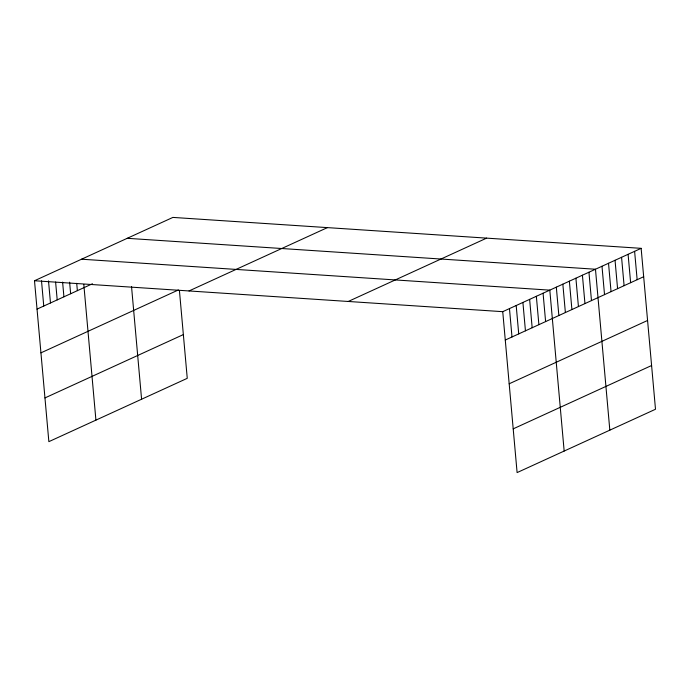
<?xml version="1.0" encoding="UTF-8"?>
<svg xmlns="http://www.w3.org/2000/svg" width="690" height="690" viewBox="0 0 690 690"><rect width="100%" height="100%" fill="white"/><g stroke="black" fill="none" stroke-linecap="round" stroke-linejoin="round"><path stroke-width="1.03" d="M179.426 290.55L187.257 378.327L48.861 441.66L34.5 280.744L172.897 217.41L641.139 248.34L655.5 409.256L517.103 472.59L502.743 311.673L641.139 248.34M37.036 309.12L92.477 283.754M40.934 352.857L178.4 289.955M189.017 290.947L327.414 227.614M44.962 397.923L183.35 334.59M348.226 301.47L486.614 238.136M505.278 340.049L643.675 276.724M509.177 383.787L647.574 320.462M513.205 428.852L651.593 365.519M127.227 238.309L595.47 269.238L609.831 430.155M81.558 259.207L549.801 290.145L564.161 451.053M34.5 280.744L502.743 311.673M634.61 251.324L637.146 279.709M628.09 254.317L630.625 282.693M621.569 257.301L624.096 285.677M615.04 260.285L617.576 288.662M608.52 263.269L611.047 291.646M601.991 266.254L604.526 294.639M588.941 272.231L591.477 300.607M582.42 275.215L584.956 303.591M575.9 278.199L578.427 306.576M569.371 281.184L571.907 309.56M562.85 284.168L565.377 312.553M556.321 287.152L558.857 315.537M543.073 293.216L545.609 321.6M536.354 296.295L538.89 324.671M529.635 299.374L532.163 327.75M522.908 302.444L525.444 330.829M516.189 305.523L518.725 333.9M509.47 308.594L511.997 336.979M131.531 286.566L141.588 399.225M83.809 284.435L95.919 420.124M76.711 283.305L77.366 290.663M69.612 282.176L70.639 293.742M62.609 282.098L63.92 296.821M55.605 282.029L57.201 299.891M48.507 280.899L50.474 302.97M41.504 280.821L43.755 306.049"/></g></svg>
